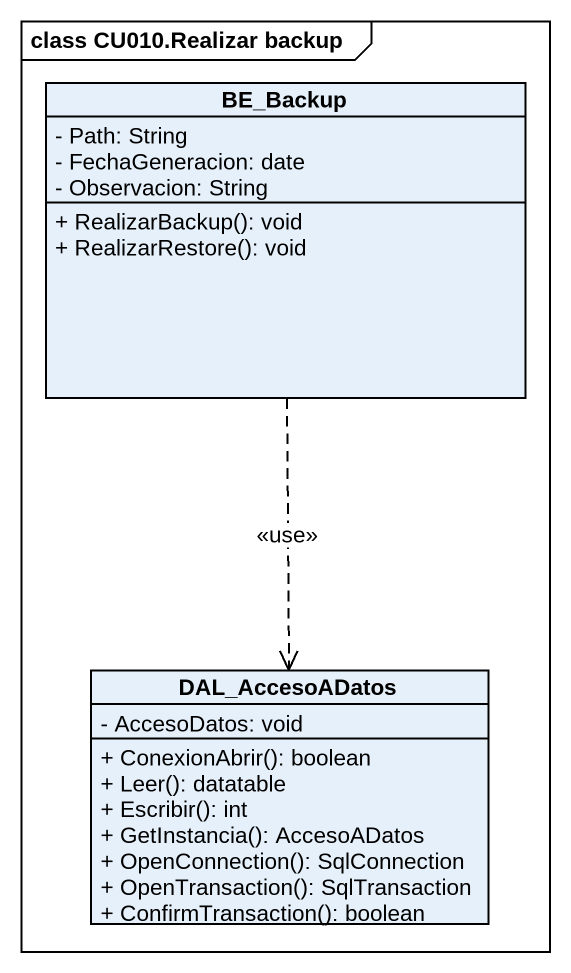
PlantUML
@startuml
mainframe class CU010.Realizar backup
hide circle
hide empty members
skinparam classAttributeIconSize 0
class BE_Backup {
  - Path: String
  - FechaGeneracion: date
  - Observacion: String
  + RealizarBackup(): void
  + RealizarRestore(): void
}
class DAL_AccesoADatos {
  - AccesoDatos: void
  + ConexionAbrir(): boolean
  + Leer(): datatable
  + Escribir(): int
  + GetInstancia(): AccesoADatos
  + OpenConnection(): SqlConnection
  + OpenTransaction(): SqlTransaction
  + ConfirmTransaction(): boolean
}
BE_Backup ..> DAL_AccesoADatos : <<use>>
@enduml
